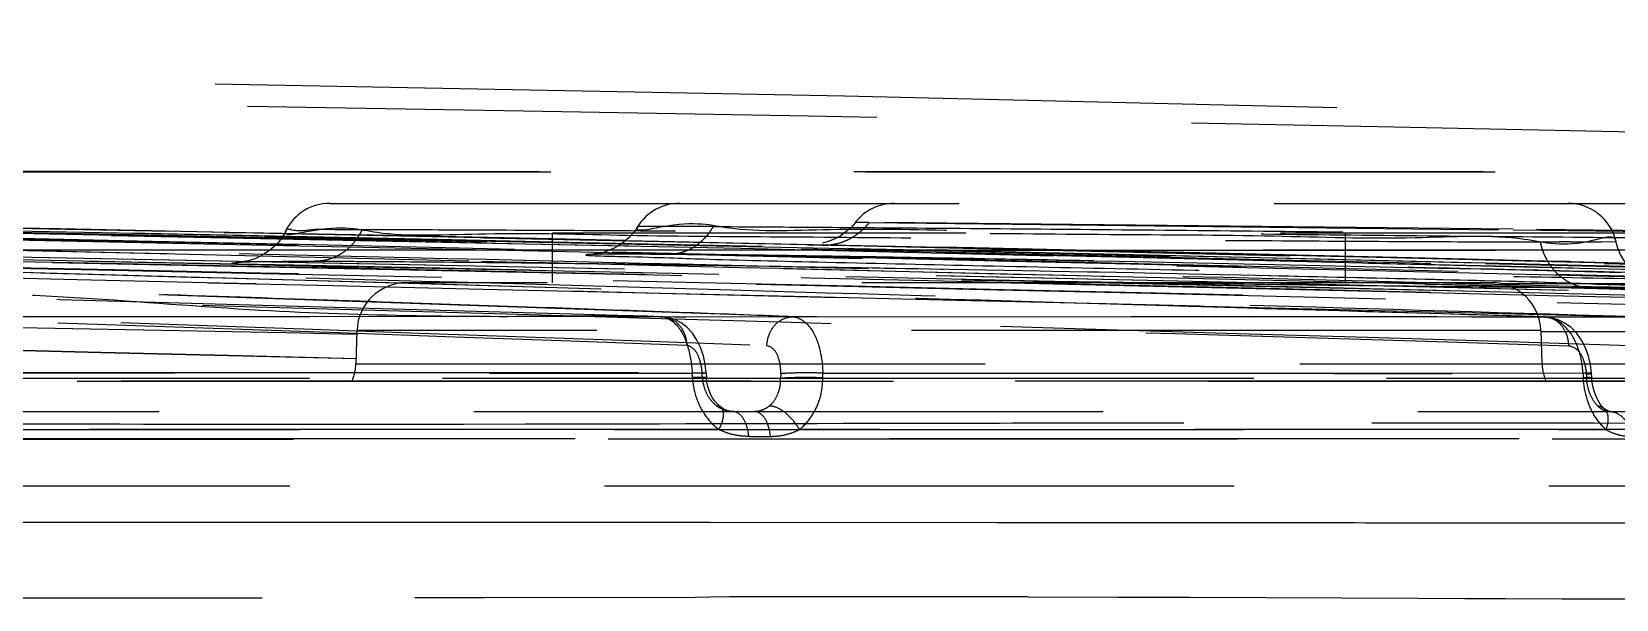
# Model space of a CAD drawing. Header units: millimetres. Extents: x 1236 to 1656, y -100 to 494.
# Drawn here: x 1505.091 to 1508.289, y 347.031 to 348.176 of the extents above; entities that cross this region are included whole.
import ezdxf

# ---------------------------------------------------------------- set-up
doc = ezdxf.new("R2010")
doc.units = ezdxf.units.MM
doc.header["$LTSCALE"] = 0.1
doc.linetypes.add('HIDDENX2', pattern=[19.05, 12.7, -6.35])
doc.layers.add('HIDDEN', color=8, linetype='HIDDENX2')

msp = doc.modelspace()

# ---------------------------------------------------------------- linework, layer by layer
at = {"layer": 'HIDDEN'}
for p, q in [((1505.6931, 347.8297), (1509.33, 347.8297)), ((1506.3229, 347.7832), (1506.314, 347.7829)), ((1506.3345, 347.7833), (1506.3229, 347.7832)), ((1506.3535, 347.7833), (1506.3345, 347.7833)), ((1506.3575, 347.7833), (1506.3535, 347.7833)), ((1506.3841, 347.7832), (1506.3575, 347.7832)), ((1506.4667, 347.7832), (1506.3841, 347.7829)), ((1506.7546, 347.7914), (1506.7533, 347.7914)), ((1506.7813, 347.7914), (1506.754, 347.791)), ((1506.7558, 347.7914), (1506.7546, 347.7914)), ((1508.081, 347.7776), (1506.7558, 347.7914)), ((1506.7813, 347.791), (1508.081, 347.7762)), ((1509.3978, 347.7613), (1508.081, 347.7776)), ((1505.7579, 347.7763), (1505.7189, 347.7763)), ((1508.881, 347.7697), (1506.1421, 347.7697)), ((1506.1421, 347.6697), (1506.1421, 347.7697)), ((1506.6851, 347.7452), (1506.6557, 347.7461)), ((1506.6625, 347.7459), (1506.666, 347.7458)), ((1506.666, 347.7458), (1506.6855, 347.7452)), ((1509.5346, 347.6778), (1506.6851, 347.7452)), ((1507.7422, 347.6697), (1507.7422, 347.7697)), ((1508.081, 347.7762), (1509.4237, 347.7609)), ((1508.1352, 347.7519), (1508.1738, 347.7518)), ((1508.1963, 347.7518), (1508.1738, 347.7518)), ((1508.1963, 347.7518), (1508.2589, 347.7521)), ((1508.2582, 347.752), (1508.2876, 347.7526)), ((1505.5269, 347.712), (1505.6615, 347.713)), ((1505.5527, 347.7124), (1505.5621, 347.7125)), ((1505.5621, 347.7125), (1505.5726, 347.7126)), ((1505.5726, 347.7126), (1505.5844, 347.7127)), ((1505.5844, 347.7127), (1505.5975, 347.7128)), ((1505.5975, 347.7128), (1505.6119, 347.7129)), ((1505.6119, 347.7129), (1505.6278, 347.7129)), ((1505.6278, 347.7129), (1505.6452, 347.7129)), ((1505.6452, 347.7129), (1505.6641, 347.7129)), ((1505.7484, 347.7127), (1505.7858, 347.7125)), ((1505.7858, 347.7125), (1505.8251, 347.7123)), ((1506.2249, 347.7273), (1506.2266, 347.7273)), ((1506.2266, 347.7273), (1506.2291, 347.7274)), ((1506.2291, 347.7274), (1506.2323, 347.7275)), ((1506.2323, 347.7275), (1506.2383, 347.7276)), ((1506.2383, 347.7276), (1506.2457, 347.7276)), ((1506.3736, 347.7272), (1506.241, 347.7277)), ((1506.2457, 347.7276), (1506.2544, 347.7277)), ((1506.2544, 347.7277), (1506.2645, 347.7277)), ((1506.2645, 347.7277), (1506.2761, 347.7277)), ((1506.2761, 347.7277), (1506.2893, 347.7277)), ((1506.2893, 347.7277), (1506.3042, 347.7277)), ((1506.3042, 347.7277), (1506.3209, 347.7276)), ((1506.3209, 347.7276), (1506.3396, 347.7275)), ((1506.3396, 347.7275), (1506.3605, 347.7273)), ((1506.3605, 347.7273), (1506.3757, 347.7272)), ((1506.4801, 347.7261), (1506.5271, 347.7255)), ((1506.5271, 347.7255), (1506.5767, 347.7249)), ((1506.5767, 347.7249), (1506.6285, 347.7241)), ((1506.6285, 347.7241), (1506.6823, 347.7233)), ((1506.6823, 347.7233), (1506.7379, 347.7225)), ((1506.7379, 347.7225), (1506.795, 347.7216)), ((1506.795, 347.7216), (1506.8535, 347.7206)), ((1506.8535, 347.7206), (1506.9132, 347.7196)), ((1506.9132, 347.7196), (1506.9739, 347.7186)), ((1506.9739, 347.7186), (1507.0353, 347.7175)), ((1507.0353, 347.7175), (1507.0975, 347.7164)), ((1507.0975, 347.7164), (1507.1601, 347.7152)), ((1507.1601, 347.7152), (1507.223, 347.714)), ((1507.223, 347.714), (1507.2862, 347.7128)), ((1507.2862, 347.7128), (1507.3494, 347.7115)), ((1505.5177, 347.7115), (1505.5212, 347.7117)), ((1505.5212, 347.7117), (1505.5255, 347.7118)), ((1505.5255, 347.7118), (1505.5308, 347.712)), ((1505.5308, 347.712), (1505.5371, 347.7121)), ((1505.5371, 347.7121), (1505.5444, 347.7123)), ((1505.5444, 347.7123), (1505.5527, 347.7124)), ((1505.8251, 347.7123), (1505.866, 347.712)), ((1505.866, 347.712), (1505.9085, 347.7116)), ((1505.9085, 347.7116), (1505.9523, 347.7112)), ((1505.9523, 347.7112), (1505.9974, 347.7108)), ((1505.9974, 347.7108), (1506.0436, 347.7103)), ((1506.0436, 347.7103), (1506.0908, 347.7098)), ((1506.0908, 347.7098), (1506.139, 347.7092)), ((1506.139, 347.7092), (1506.1879, 347.7086)), ((1506.1879, 347.7086), (1506.2376, 347.708)), ((1506.2376, 347.708), (1506.2878, 347.7074)), ((1506.2878, 347.7074), (1506.3385, 347.7067)), ((1506.3385, 347.7067), (1506.3896, 347.706)), ((1506.3896, 347.706), (1506.4411, 347.7052)), ((1506.4411, 347.7052), (1506.4928, 347.7045)), ((1506.4928, 347.7045), (1506.5446, 347.7037)), ((1506.5446, 347.7037), (1506.5965, 347.7029)), ((1506.5965, 347.7029), (1506.6483, 347.702)), ((1506.6483, 347.702), (1506.7001, 347.7012)), ((1506.7001, 347.7012), (1506.7517, 347.7003)), ((1506.7517, 347.7003), (1506.803, 347.6994)), ((1506.803, 347.6994), (1506.854, 347.6986)), ((1506.854, 347.6986), (1506.9047, 347.6977)), ((1506.9047, 347.6977), (1506.9799, 347.6963)), ((1506.9799, 347.6963), (1507.0539, 347.695)), ((1507.3494, 347.7115), (1507.4125, 347.7103)), ((1507.4125, 347.7103), (1507.4754, 347.709)), ((1507.4251, 347.6877), (1507.4893, 347.6863)), ((1507.4754, 347.709), (1507.5379, 347.7077)), ((1507.4893, 347.6863), (1507.531, 347.6854)), ((1507.5379, 347.7077), (1507.6, 347.7064)), ((1507.6117, 347.6837), (1507.6697, 347.6824)), ((1507.6697, 347.6824), (1507.7256, 347.6811)), ((1507.6922, 347.7045), (1507.7527, 347.7032)), ((1507.7256, 347.6811), (1507.7792, 347.6799)), ((1507.7527, 347.7032), (1507.8125, 347.7019)), ((1507.9291, 347.6993), (1508.0139, 347.6973)), ((1508.1225, 347.6948), (1508.2005, 347.693)), ((1506.6174, 347.6012), (1505.1406, 347.6525)), ((1508.0365, 347.6697), (1505.8478, 347.6697)), ((1507.7792, 347.6799), (1507.8306, 347.6787)), ((1507.8306, 347.6787), (1507.8797, 347.6775)), ((1507.8797, 347.6775), (1507.9265, 347.6764)), ((1507.9265, 347.6764), (1507.971, 347.6753)), ((1507.971, 347.6753), (1508.0132, 347.6742)), ((1508.0132, 347.6742), (1508.053, 347.6731)), ((1508.053, 347.6731), (1508.0906, 347.6721)), ((1509.1754, 347.6673), (1508.0573, 347.6673)), ((1508.0906, 347.6721), (1508.1258, 347.6712)), ((1508.1258, 347.6712), (1508.1587, 347.6703)), ((1508.1587, 347.6703), (1508.1893, 347.6694)), ((1508.1893, 347.6694), (1508.2177, 347.6685)), ((1508.2177, 347.6685), (1508.2438, 347.6677)), ((1508.3717, 347.6592), (1508.2374, 347.6592)), ((1508.2438, 347.6677), (1508.2676, 347.667)), ((1508.2676, 347.667), (1508.2891, 347.6663)), ((1506.3618, 347.601), (1500.2758, 347.6035)), ((1502.4783, 347.6027), (1508.1439, 347.6005)), ((1506.3633, 347.601), (1506.352, 347.6014)), ((1505.7478, 347.5732), (1505.7455, 347.5062)), ((1508.1365, 347.5732), (1505.7478, 347.5732)), ((1508.1365, 347.5732), (1508.1388, 347.5062)), ((1509.2754, 347.5708), (1508.1365, 347.5708)), ((1500.3004, 347.4898), (1506.4241, 347.4873)), ((1508.2216, 347.4868), (1502.5129, 347.489)), ((1505.7455, 347.5062), (1509.2776, 347.5062)), ((1512.2577, 347.4708), (1474.6207, 347.4708)), ((1476.6082, 347.4708), (1505.5604, 347.4708)), ((1494.4903, 347.4772), (1512.0534, 347.4772)), ((1494.8571, 347.4772), (1512.0598, 347.4772)), ((1512.1556, 347.4708), (1505.5604, 347.4708)), ((1505.5604, 347.4708), (1512.7532, 347.4708)), ((1506.4522, 347.4875), (1506.4241, 347.4873)), ((1506.4246, 347.4783), (1506.4241, 347.4873)), ((1506.4527, 347.4785), (1506.4246, 347.4783)), ((1506.4522, 347.4875), (1506.4443, 347.486)), ((1506.4447, 347.4772), (1506.4443, 347.486)), ((1506.4527, 347.4785), (1506.4447, 347.4772)), ((1506.4522, 347.4875), (1506.4527, 347.4785)), ((1506.6027, 347.4859), (1506.6026, 347.4772)), ((1506.6876, 347.4783), (1506.6876, 347.4872)), ((1508.2216, 347.4868), (1508.2221, 347.4783)), ((1508.2282, 347.4857), (1508.229, 347.4773)), ((1508.2392, 347.4785), (1508.2388, 347.4869)), ((1494.5536, 347.4097), (1512.0649, 347.4097)), ((1506.4782, 347.3733), (1502.4454, 347.3734)), ((1502.457, 347.3734), (1508.268, 347.3734)), ((1505.4622, 347.3845), (1505.5625, 347.3845)), ((1505.5625, 347.3845), (1505.6476, 347.3845)), ((1505.6476, 347.3845), (1505.904, 347.3846)), ((1505.904, 347.3846), (1505.9339, 347.3846)), ((1505.9339, 347.3846), (1505.963, 347.3846)), ((1505.963, 347.3846), (1506.0872, 347.3848)), ((1506.0872, 347.3848), (1506.1463, 347.3848)), ((1510.6135, 347.3734), (1506.6403, 347.3734)), ((1507.7955, 347.3871), (1507.8107, 347.3871)), ((1507.8107, 347.3871), (1507.9159, 347.387)), ((1507.9159, 347.387), (1507.9744, 347.387)), ((1507.9744, 347.387), (1508.2443, 347.3867)), ((1508.2443, 347.3867), (1508.3291, 347.3866)), ((1511.9031, 347.3545), (1502.4445, 347.3544)), ((1506.5384, 347.3597), (1506.582, 347.3597)), ((1502.4374, 347.2597), (1511.8036, 347.2597)), ((1505.3846, 347.1858), (1504.9551, 347.1858)), ((1505.533, 347.1858), (1505.3846, 347.1858)), ((1505.6693, 347.1858), (1505.533, 347.1858)), ((1505.8275, 347.1858), (1505.6693, 347.1858)), ((1506.0046, 347.1858), (1505.8275, 347.1858)), ((1506.2543, 347.1857), (1506.0046, 347.1858)), ((1506.4606, 347.1857), (1506.2543, 347.1857)), ((1507.0391, 347.1855), (1506.4606, 347.1857)), ((1507.0497, 347.1855), (1507.0391, 347.1855)), ((1507.101, 347.1855), (1507.0497, 347.1855)), ((1507.1847, 347.1854), (1507.101, 347.1855)), ((1507.2242, 347.1854), (1507.1847, 347.1854)), ((1507.4301, 347.1852), (1507.2242, 347.1854)), ((1507.6138, 347.1851), (1507.4301, 347.1852)), ((1507.7512, 347.185), (1507.6138, 347.1851)), ((1507.7617, 347.185), (1507.7512, 347.185)), ((1507.7826, 347.1849), (1507.7617, 347.185)), ((1507.8536, 347.1849), (1507.7826, 347.1849)), ((1507.8875, 347.1849), (1507.8536, 347.1849)), ((1507.9934, 347.1847), (1507.8875, 347.1849)), ((1508.0299, 347.1847), (1507.9934, 347.1847)), ((1508.1978, 347.1845), (1508.0299, 347.1847)), ((1508.2084, 347.1845), (1508.1978, 347.1845)), ((1508.3313, 347.1844), (1508.2084, 347.1845)), ((1505.8648, 347.0347), (1505.9077, 347.0348)), ((1505.9077, 347.0348), (1506.0051, 347.0349)), ((1506.0051, 347.0349), (1506.4306, 347.0356)), ((1506.4306, 347.0356), (1506.4593, 347.0357)), ((1507.1023, 347.0357), (1507.2822, 347.0354)), ((1507.2822, 347.0354), (1507.429, 347.0351)), ((1507.429, 347.0351), (1507.888, 347.0334)), ((1507.888, 347.0334), (1507.9833, 347.033)), ((1507.9833, 347.033), (1508.0251, 347.0328)), ((1508.0251, 347.0328), (1508.0647, 347.0327)), ((1508.0647, 347.0327), (1508.1791, 347.0322)), ((1508.1791, 347.0322), (1508.1968, 347.0321)), ((1508.1968, 347.0321), (1508.2075, 347.0321))]:
    msp.add_line(p, q, dxfattribs=at)
for points in [[(1512.4373, 347.896), (1509.6293, 347.9764), (1506.7316, 348.0459), (1503.734, 348.1034), (1500.66, 348.1472), (1497.543, 348.1759)], [(1508.1449, 347.6005), (1505.8595, 347.6678), (1503.6695, 347.7293), (1501.5749, 347.7826), (1499.5757, 347.8258), (1497.6719, 347.8581), (1495.8636, 347.8788)], [(1510.4852, 347.602), (1507.8781, 347.6671), (1505.38, 347.7274), (1502.9906, 347.7803), (1500.7101, 347.8237), (1498.5385, 347.8563), (1496.4757, 347.8776)], [(1511.341, 347.605), (1508.6715, 347.673), (1506.1135, 347.7332), (1503.6668, 347.7843), (1501.3316, 347.8254), (1499.1079, 347.856), (1496.9955, 347.8763)], [(1511.6993, 347.6071), (1509.0586, 347.6782), (1506.5213, 347.7384), (1504.0875, 347.7878), (1501.7572, 347.8267), (1499.5305, 347.8556), (1497.4073, 347.8751)], [(1511.8168, 347.6078), (1509.2942, 347.6771), (1506.8307, 347.7362), (1504.4263, 347.7853), (1502.0812, 347.8245), (1499.7953, 347.8542), (1497.5687, 347.8746)], [(1511.9974, 347.6088), (1509.6337, 347.6756), (1507.273, 347.7334), (1504.9153, 347.782), (1502.5606, 347.8216), (1500.209, 347.8521), (1497.8604, 347.8736)], [(1512.0018, 347.6089), (1509.6432, 347.6756), (1507.2871, 347.7332), (1504.9334, 347.7819), (1502.5824, 347.8214), (1500.2339, 347.852), (1497.888, 347.8735)], [(1512.0104, 347.6089), (1509.7675, 347.6726), (1507.4805, 347.7292), (1505.1497, 347.778), (1502.7749, 347.8187), (1500.3563, 347.8507), (1497.8939, 347.8735)], [(1506.3147, 347.7824), (1506.3063, 347.7708), (1506.2969, 347.7605), (1506.2869, 347.7518), (1506.2763, 347.7444), (1506.2657, 347.7385), (1506.2556, 347.7343), (1506.2466, 347.7313), (1506.2395, 347.7295), (1506.234, 347.7285), (1506.2302, 347.7279), (1506.2277, 347.7276), (1506.2259, 347.7274), (1506.2248, 347.7273), (1506.2242, 347.7273), (1506.224, 347.7272)], [(1506.7536, 347.7911), (1506.7441, 347.7805), (1506.7336, 347.7714), (1506.7224, 347.7637), (1506.7108, 347.7574), (1506.6988, 347.7526), (1506.6869, 347.7493)], [(1505.6049, 347.7749), (1505.5975, 347.7625), (1505.5893, 347.7517), (1505.5806, 347.7426), (1505.5714, 347.7348), (1505.5621, 347.7283), (1505.5526, 347.723), (1505.5435, 347.7188), (1505.5354, 347.7159), (1505.5285, 347.714), (1505.5234, 347.7128), (1505.5198, 347.7121), (1505.5171, 347.7117), (1505.5155, 347.7115), (1505.5144, 347.7114), (1505.5138, 347.7113), (1505.5137, 347.7113), (1505.5139, 347.7113), (1505.5144, 347.7114), (1505.5153, 347.7114), (1505.5164, 347.7115), (1505.5177, 347.7115)], [(1506.6572, 347.7462), (1506.6632, 347.7462), (1506.6798, 347.746), (1506.7067, 347.7456), (1506.7442, 347.7449), (1506.7923, 347.7439), (1506.8506, 347.7427), (1506.9187, 347.7413), (1506.9961, 347.7397), (1507.0816, 347.7379), (1507.1742, 347.7358), (1507.273, 347.7337), (1507.3772, 347.7313), (1507.4862, 347.7289), (1507.599, 347.7263), (1507.7153, 347.7236), (1507.8342, 347.7209), (1507.955, 347.718), (1508.0769, 347.7152), (1508.1991, 347.7122), (1508.321, 347.7093)], [(1508.3841, 347.6623), (1508.3863, 347.6622), (1508.3871, 347.6621), (1508.3876, 347.662), (1508.3879, 347.662), (1508.3879, 347.662), (1508.3876, 347.6621), (1508.3868, 347.6621), (1508.3856, 347.6623), (1508.3836, 347.6626), (1508.3809, 347.6631), (1508.3771, 347.6639), (1508.372, 347.6652), (1508.3655, 347.6672), (1508.3577, 347.6701), (1508.349, 347.6743), (1508.3395, 347.6798), (1508.3299, 347.6866), (1508.3206, 347.6948), (1508.3118, 347.7043), (1508.3039, 347.715), (1508.2971, 347.7268), (1508.2917, 347.7394), (1508.2876, 347.7527)], [(1505.6641, 347.7129), (1505.6798, 347.7129), (1505.6962, 347.7129), (1505.713, 347.7128), (1505.7305, 347.7128), (1505.7484, 347.7127)], [(1506.224, 347.7272), (1506.2243, 347.7273), (1506.2249, 347.7273)], [(1506.3757, 347.7272), (1506.3949, 347.727), (1506.415, 347.7268), (1506.4359, 347.7266), (1506.4576, 347.7264), (1506.4801, 347.7261)], [(1507.0539, 347.695), (1507.1268, 347.6936), (1507.1508, 347.6931)], [(1507.1508, 347.6931), (1507.2218, 347.6917), (1507.2451, 347.6913)], [(1507.2451, 347.6913), (1507.3141, 347.6899), (1507.3367, 347.6895)], [(1507.3367, 347.6895), (1507.4033, 347.6881), (1507.4251, 347.6877)], [(1507.531, 347.6854), (1507.5918, 347.6841), (1507.6117, 347.6837)], [(1507.6, 347.7064), (1507.6616, 347.7051), (1507.6922, 347.7045)], [(1507.8125, 347.7019), (1507.9004, 347.6999), (1507.9291, 347.6993)], [(1508.0139, 347.6973), (1508.0958, 347.6955), (1508.1225, 347.6948)], [(1508.2005, 347.693), (1508.2752, 347.6912), (1508.2994, 347.6906)], [(1506.4522, 347.4875), (1506.4504, 347.5048), (1506.4467, 347.5219), (1506.4411, 347.5388), (1506.4338, 347.554), (1506.4247, 347.5677), (1506.414, 347.5794), (1506.402, 347.5887), (1506.3891, 347.5954), (1506.3761, 347.5994), (1506.3635, 347.601)], [(1508.2388, 347.487), (1508.2368, 347.5045), (1508.2328, 347.5217), (1508.2267, 347.5385), (1508.2187, 347.5537), (1508.209, 347.5674), (1508.1977, 347.579), (1508.1851, 347.5883), (1508.1717, 347.595), (1508.1582, 347.599), (1508.145, 347.6005)], [(1506.4819, 347.4184), (1506.4763, 347.4232), (1506.4709, 347.4291), (1506.466, 347.436), (1506.4617, 347.4437), (1506.4582, 347.452), (1506.4555, 347.4606), (1506.4536, 347.4695), (1506.4527, 347.4785)], [(1508.2646, 347.4153), (1508.2606, 347.4193), (1508.2563, 347.4249), (1508.252, 347.4318), (1508.2481, 347.4398), (1508.2448, 347.4487), (1508.2421, 347.4583), (1508.2402, 347.4683), (1508.2392, 347.4785)], [(1506.5066, 347.4097), (1506.5005, 347.4102), (1506.4941, 347.4119), (1506.4878, 347.4147), (1506.482, 347.4183)], [(1508.2762, 347.4097), (1508.2746, 347.4098), (1508.2721, 347.4106), (1508.2687, 347.4123), (1508.2648, 347.4152)]]:
    msp.add_lwpolyline(points, dxfattribs=at)
for centre, radius, start, end in [((1493.3698, -269.7382), 617.5703, 88.2712144, 89.5829198), ((1493.3854, -268.4518), 616.2838, 88.2696343, 89.5819234), ((1505.6931, 347.7297), 0.1, 90, 152.8891), ((1506.3987, 347.7297), 0.1, 90, 147.867), ((1506.8319, 347.7297), 0.1, 90, 141.877), ((1508.1912, 347.7297), 0.1, 13.3983, 90), ((1505.8478, 347.5697), 0.1, 90, 178), ((1508.0365, 347.5697), 0.1, 2, 90), ((1486.1866, -446.4955), 794.2528, 88.5888431, 88.8865301), ((1486.0427, -452.3401), 800.0986, 88.5888504, 88.8843634), ((1493.3247, -269.4341), 617.1245, 88.8465343, 89.0597381), ((1493.3313, -269.1329), 616.8233, 88.8465843, 89.0596112), ((1505.6456, 347.5097), 0.1, 336.8993, 358), ((1508.2388, 347.5097), 0.1, 182, 203.099), ((1506.8022, 76.6046), 270.4313, 89.936436, 90.072665)]:
    msp.add_arc(centre, radius, start, end, dxfattribs=at)
for points, knots in [([(1475.0491, 347.8948), (1478.1135, 347.9716), (1484.2434, 348.0868), (1493.4397, 348.1443), (1502.6359, 348.0868), (1508.7658, 347.9716), (1511.8302, 347.8948)], [0, 0, 0, 0, 0.25, 0.5, 0.75, 1, 1, 1, 1]), ([(1493.4391, 347.8922), (1493.8427, 347.8922), (1494.6493, 347.8924), (1495.8581, 347.8931), (1497.0639, 347.8938), (1498.2654, 347.8943), (1499.4608, 347.8944), (1501.0357, 347.8942), (1502.5928, 347.894), (1504.1228, 347.8937), (1505.2273, 347.8936), (1506.2873, 347.8935), (1507.2854, 347.8933), (1508.1996, 347.8931), (1509.0118, 347.8932), (1509.7094, 347.8933), (1510.2861, 347.8934), (1510.6899, 347.8936), (1510.9551, 347.8938), (1511.1581, 347.8939), (1511.3656, 347.8941), (1511.5703, 347.8944), (1511.7092, 347.8946), (1511.8019, 347.8948), (1511.8806, 347.8949), (1511.9706, 347.8951), (1512.0689, 347.8953), (1512.1547, 347.8954), (1512.228, 347.8956), (1512.29, 347.8957), (1512.3345, 347.8958), (1512.3646, 347.8959), (1512.383, 347.896), (1512.3986, 347.896), (1512.4116, 347.896), (1512.4207, 347.896), (1512.4267, 347.896), (1512.4302, 347.896), (1512.433, 347.896), (1512.4351, 347.896), (1512.4365, 347.896), (1512.4373, 347.896), (1512.4376, 347.896), (1512.4377, 347.896)], [0, 0, 0, 0, 0.063732, 0.127369, 0.190866, 0.254139, 0.317094, 0.379625, 0.502835, 0.562966, 0.621227, 0.677238, 0.730352, 0.778832, 0.821598, 0.85859, 0.888999, 0.912651, 0.922367, 0.930873, 0.9447, 0.955137, 0.963199, 0.966622, 0.969786, 0.975624, 0.980838, 0.985306, 0.989164, 0.992421, 0.995086, 0.996199, 0.997167, 0.997992, 0.998674, 0.999215, 0.999432, 0.999615, 0.999763, 0.999877, 0.999956, 0.999982, 1, 1, 1, 1]), ([(1511.8302, 347.8948), (1511.782, 347.8947), (1511.673, 347.8946), (1511.4994, 347.8943), (1511.2904, 347.894), (1511.0545, 347.8939), (1510.7761, 347.8937), (1510.4434, 347.8935), (1510.0335, 347.8933), (1509.5353, 347.8932), (1508.9554, 347.8932), (1508.3061, 347.8932), (1507.5972, 347.8932), (1506.8634, 347.8933), (1506.1113, 347.8935), (1505.3839, 347.8936), (1504.6656, 347.8937), (1503.9231, 347.8938), (1503.13, 347.8939), (1502.3316, 347.894), (1501.568, 347.8941), (1500.8876, 347.8942), (1500.2497, 347.8943), (1499.6504, 347.8944), (1499.0449, 347.8945), (1498.4567, 347.8945), (1497.8905, 347.8945), (1497.3821, 347.8944), (1496.9082, 347.8943), (1496.4831, 347.8942), (1496.0713, 347.8941), (1495.6791, 347.8939), (1495.2925, 347.8938), (1494.9176, 347.8936), (1494.5485, 347.8934), (1494.182, 347.8932), (1493.8123, 347.893), (1493.5637, 347.893), (1493.4393, 347.893)], [0, 0, 0, 0, 0.007865, 0.01778, 0.028328, 0.041955, 0.056264, 0.073729, 0.096226, 0.123137, 0.154999, 0.190818, 0.229056, 0.270639, 0.310512, 0.35174, 0.389304, 0.427678, 0.472863, 0.518671, 0.557925, 0.597414, 0.62966, 0.661992, 0.695165, 0.728437, 0.757945, 0.787531, 0.811366, 0.835242, 0.856876, 0.878536, 0.899228, 0.919939, 0.939685, 0.959446, 0.979719, 1, 1, 1, 1]), ([(1506.3618, 347.601), (1506.2864, 347.6041), (1506.1214, 347.6003), (1505.8518, 347.6017), (1505.5362, 347.6116), (1505.188, 347.6419), (1504.822, 347.6544), (1504.4387, 347.6679), (1504.0177, 347.6821), (1503.5358, 347.6979), (1502.9868, 347.7154), (1502.3686, 347.7343), (1501.6737, 347.7556), (1500.8964, 347.7774), (1500.0296, 347.8002), (1499.0656, 347.8231), (1497.994, 347.8452), (1496.8029, 347.8653), (1495.9677, 347.8753), (1495.5284, 347.8794)], [0, 0, 0, 0, 0.020886, 0.045648, 0.074644, 0.108252, 0.142373, 0.175979, 0.214437, 0.258965, 0.309439, 0.366477, 0.430193, 0.501884, 0.581704, 0.670234, 0.76879, 0.878402, 1, 1, 1, 1]), ([(1506.6273, 347.6009), (1506.5508, 347.604), (1506.385, 347.6102), (1506.116, 347.6198), (1505.8061, 347.6305), (1505.4511, 347.6424), (1505.0501, 347.6553), (1504.6043, 347.6698), (1504.1107, 347.6864), (1503.5511, 347.7051), (1502.9154, 347.7245), (1502.1909, 347.7469), (1501.3807, 347.77), (1500.476, 347.7944), (1499.4719, 347.819), (1498.3578, 347.8428), (1497.1221, 347.8641), (1496.2566, 347.8746), (1495.802, 347.8789)], [0, 0, 0, 0, 0.021231, 0.045963, 0.074553, 0.107144, 0.144367, 0.185681, 0.23072, 0.281188, 0.340774, 0.406927, 0.481984, 0.565314, 0.657643, 0.760226, 0.874042, 1, 1, 1, 1]), ([(1508.1439, 347.6005), (1507.8699, 347.6086), (1507.2592, 347.6268), (1506.28, 347.6555), (1505.1624, 347.6878), (1503.9282, 347.7222), (1502.5655, 347.7584), (1501.0744, 347.7949), (1499.4528, 347.8296), (1497.7012, 347.8595), (1496.4903, 347.8735), (1495.8634, 347.8788)], [0, 0, 0, 0, 0.066936, 0.149212, 0.239255, 0.339989, 0.450754, 0.572156, 0.704266, 0.846881, 1, 1, 1, 1]), ([(1496.1221, 347.8784), (1496.7408, 347.873), (1497.9367, 347.859), (1499.6685, 347.8293), (1501.2755, 347.7949), (1502.7577, 347.7586), (1504.1166, 347.7226), (1505.3514, 347.6883), (1506.4742, 347.656), (1507.4646, 347.6272), (1508.0853, 347.6088), (1508.3656, 347.6005)], [0, 0, 0, 0, 0.151541, 0.292973, 0.424288, 0.545286, 0.656171, 0.757283, 0.847871, 0.931329, 1, 1, 1, 1]), ([(1496.4755, 347.8776), (1497.0375, 347.8732), (1498.1616, 347.8623), (1499.8001, 347.8402), (1501.3911, 347.8134), (1502.8869, 347.784), (1504.3348, 347.7524), (1505.6878, 347.7209), (1506.993, 347.6892), (1508.2041, 347.6591), (1509.3679, 347.63), (1510.1126, 347.6114), (1510.4848, 347.6021)], [0, 0, 0, 0, 0.120335, 0.240664, 0.350842, 0.461011, 0.560979, 0.660907, 0.750759, 0.840507, 0.920287, 1, 1, 1, 1]), ([(1510.5885, 347.6023), (1510.2164, 347.6116), (1509.472, 347.6303), (1508.3106, 347.6595), (1507.1038, 347.6897), (1505.8067, 347.7213), (1504.4638, 347.7527), (1503.0298, 347.784), (1501.5497, 347.8132), (1499.9784, 347.8397), (1498.3615, 347.8618), (1497.2531, 347.8727), (1496.6989, 347.877)], [0, 0, 0, 0, 0.08037, 0.160806, 0.250878, 0.341052, 0.440986, 0.540952, 0.650799, 0.760646, 0.880321, 1, 1, 1, 1]), ([(1511.3409, 347.605), (1509.9069, 347.6426), (1506.8793, 347.7205), (1502.0976, 347.8211), (1498.7494, 347.8634), (1496.9954, 347.8763)], [0, 0, 0, 0, 0.299917, 0.633249, 1, 1, 1, 1]), ([(1497.1766, 347.8758), (1498.9096, 347.8628), (1502.2208, 347.8207), (1506.9549, 347.7208), (1509.9559, 347.6429), (1511.3791, 347.6052)], [0, 0, 0, 0, 0.366003, 0.699335, 1, 1, 1, 1]), ([(1497.4073, 347.8751), (1499.1099, 347.8628), (1502.4008, 347.8239), (1507.1648, 347.7292), (1510.2259, 347.649), (1511.6993, 347.6071)], [0, 0, 0, 0, 0.357344, 0.690675, 1, 1, 1, 1]), ([(1511.723, 347.6073), (1510.2589, 347.6492), (1507.2191, 347.7292), (1502.4917, 347.8235), (1499.2282, 347.8623), (1497.5408, 347.8747)], [0, 0, 0, 0, 0.309778, 0.643109, 1, 1, 1, 1]), ([(1511.8167, 347.6079), (1510.326, 347.6513), (1507.2522, 347.7322), (1502.5028, 347.8249), (1499.244, 347.8625), (1497.5686, 347.8746)], [0, 0, 0, 0, 0.313961, 0.647293, 1, 1, 1, 1]), ([(1497.6767, 347.8742), (1499.3394, 347.8621), (1502.5755, 347.8245), (1507.2949, 347.7321), (1510.3515, 347.6514), (1511.835, 347.6079)], [0, 0, 0, 0, 0.352257, 0.685588, 1, 1, 1, 1]), ([(1497.8604, 347.8736), (1499.4272, 347.8623), (1502.5649, 347.8275), (1507.2774, 347.7393), (1510.4228, 347.6563), (1511.9974, 347.6088)], [0, 0, 0, 0, 0.332426, 0.665759, 1, 1, 1, 1]), ([(1512.002, 347.6089), (1510.4305, 347.6563), (1507.2909, 347.7392), (1502.586, 347.8274), (1499.4528, 347.8621), (1497.888, 347.8735)], [0, 0, 0, 0, 0.334113, 0.667441, 1, 1, 1, 1]), ([(1506.4134, 347.543), (1505.1653, 347.589), (1502.7136, 347.6709), (1499.1027, 347.7721), (1496.7396, 347.8096), (1495.5804, 347.8214)], [0, 0, 0, 0, 0.345747, 0.679093, 1, 1, 1, 1]), ([(1495.7496, 347.821), (1496.909, 347.8089), (1499.2714, 347.7711), (1502.8796, 347.6698), (1505.3284, 347.5885), (1506.5746, 347.5429)], [0, 0, 0, 0, 0.321217, 0.65454, 1, 1, 1, 1]), ([(1495.9125, 347.8209), (1497.2288, 347.8082), (1499.9099, 347.7696), (1504.0031, 347.6658), (1506.78, 347.5866), (1508.1925, 347.5426)], [0, 0, 0, 0, 0.321507, 0.654857, 1, 1, 1, 1]), ([(1508.3155, 347.5426), (1506.9082, 347.5863), (1504.1408, 347.665), (1500.0599, 347.7686), (1497.386, 347.8075), (1496.0725, 347.8204)], [0, 0, 0, 0, 0.344905, 0.678229, 1, 1, 1, 1]), ([(1510.5263, 347.5443), (1508.9175, 347.5867), (1505.7522, 347.6635), (1501.0829, 347.7674), (1498.022, 347.8066), (1496.5178, 347.8199)], [0, 0, 0, 0, 0.344576, 0.677922, 1, 1, 1, 1]), ([(1496.656, 347.8193), (1498.1481, 347.8059), (1501.1836, 347.7667), (1505.813, 347.6632), (1508.9505, 347.5867), (1510.5449, 347.5446)], [0, 0, 0, 0, 0.32224, 0.655564, 1, 1, 1, 1]), ([(1497.0296, 347.8187), (1498.5663, 347.8065), (1501.697, 347.7691), (1506.4784, 347.6714), (1509.7231, 347.592), (1511.374, 347.5474)], [0, 0, 0, 0, 0.321331, 0.654667, 1, 1, 1, 1]), ([(1511.3431, 347.5476), (1509.7091, 347.5922), (1506.4973, 347.6715), (1501.7636, 347.7685), (1498.6636, 347.8059), (1497.1417, 347.8182)], [0, 0, 0, 0, 0.345234, 0.678561, 1, 1, 1, 1]), ([(1511.7226, 347.5492), (1510.1351, 347.5944), (1506.9599, 347.6786), (1502.1967, 347.7662), (1499.0211, 347.8057), (1497.4334, 347.8172)], [0, 0, 0, 0, 0.333376, 0.666709, 1, 1, 1, 1]), ([(1497.5145, 347.8165), (1499.0907, 347.8036), (1502.2429, 347.7664), (1506.9704, 347.6772), (1510.1215, 347.5954), (1511.6968, 347.5489)], [0, 0, 0, 0, 0.333361, 0.666693, 1, 1, 1, 1]), ([(1497.5886, 347.8169), (1499.1718, 347.8046), (1502.3382, 347.7684), (1507.0875, 347.6794), (1510.2534, 347.597), (1511.8363, 347.55)], [0, 0, 0, 0, 0.333299, 0.666632, 1, 1, 1, 1]), ([(1511.8123, 347.55), (1510.2399, 347.5961), (1507.0947, 347.6796), (1502.3759, 347.7674), (1499.2296, 347.8049), (1497.6563, 347.8164)], [0, 0, 0, 0, 0.33331, 0.666643, 1, 1, 1, 1]), ([(1505.6041, 347.7753), (1505.597, 347.7614), (1505.713, 347.7911), (1505.7962, 347.7598), (1506.0379, 347.7729), (1506.3055, 347.7636), (1506.6328, 347.7626), (1506.9773, 347.7589), (1507.3211, 347.7564), (1507.6381, 347.7541), (1507.9065, 347.7526), (1508.0667, 347.752), (1508.1352, 347.7519)], [0, 0, 0, 0, 0.018414, 0.072841, 0.159464, 0.272197, 0.403103, 0.542957, 0.681906, 0.810175, 0.91875, 1, 1, 1, 1]), ([(1505.7189, 347.7763), (1505.6979, 347.7763), (1505.6618, 347.7795), (1505.629, 347.7712), (1505.6061, 347.7792), (1505.6041, 347.7753)], [0, 0, 0, 0, 0.550011, 0.885367, 1, 1, 1, 1]), ([(1508.8423, 347.7557), (1508.774, 347.7562), (1508.6144, 347.7573), (1508.3468, 347.7596), (1508.0304, 347.7626), (1507.6871, 347.7659), (1507.3429, 347.7701), (1507.0156, 347.7716), (1506.7486, 347.7809), (1506.5053, 347.7684), (1506.4248, 347.7986), (1506.3057, 347.7697), (1506.314, 347.7829)], [0, 0, 0, 0, 0.080977, 0.189379, 0.317556, 0.456482, 0.596367, 0.727347, 0.840189, 0.926944, 0.981503, 1, 1, 1, 1]), ([(1506.3736, 347.7272), (1506.3758, 347.7272), (1506.3802, 347.7272), (1506.3892, 347.7279), (1506.4006, 347.73), (1506.4139, 347.7344), (1506.4267, 347.7408), (1506.4386, 347.7492), (1506.4476, 347.7575), (1506.4542, 347.7649), (1506.4588, 347.7706), (1506.4629, 347.7767), (1506.4655, 347.7808), (1506.4667, 347.7829)], [0, 0, 0, 0, 0.057962, 0.116886, 0.237165, 0.360164, 0.485324, 0.613254, 0.742501, 0.807292, 0.871934, 0.936236, 1, 1, 1, 1]), ([(1506.4667, 347.7829), (1506.535, 347.7826), (1506.6945, 347.7815), (1506.962, 347.7795), (1507.278, 347.7767), (1507.6207, 347.7736), (1507.9649, 347.7693), (1508.2898, 347.768), (1508.5625, 347.7577), (1508.7906, 347.7721), (1508.8994, 347.7377), (1508.9892, 347.7709), (1508.9933, 347.7557)], [0, 0, 0, 0, 0.081087, 0.189475, 0.317561, 0.456359, 0.596113, 0.726993, 0.839786, 0.926567, 0.981253, 1, 1, 1, 1]), ([(1506.6851, 347.7453), (1506.6873, 347.7452), (1506.6918, 347.7452), (1506.7008, 347.7457), (1506.7121, 347.7473), (1506.7254, 347.7509), (1506.7384, 347.756), (1506.7507, 347.7629), (1506.7621, 347.7711), (1506.7708, 347.7789), (1506.777, 347.7857), (1506.7799, 347.7892), (1506.7813, 347.791)], [0, 0, 0, 0, 0.059948, 0.12067, 0.243909, 0.368831, 0.49464, 0.622348, 0.749771, 0.875992, 0.938347, 1, 1, 1, 1]), ([(1505.7579, 347.7763), (1505.7568, 347.774), (1505.7545, 347.7694), (1505.7492, 347.7606), (1505.7415, 347.75), (1505.7305, 347.7386), (1505.7179, 347.7289), (1505.7042, 347.7213), (1505.69, 347.7161), (1505.6757, 347.7133), (1505.6661, 347.7128), (1505.6615, 347.713)], [0, 0, 0, 0, 0.062659, 0.125906, 0.253377, 0.384258, 0.514157, 0.641931, 0.766753, 0.885253, 1, 1, 1, 1]), ([(1508.2885, 347.7529), (1508.2848, 347.7683), (1508.1938, 347.7354), (1508.0858, 347.7697), (1507.8569, 347.7553), (1507.5841, 347.7652), (1507.2589, 347.7661), (1506.9143, 347.7698), (1506.5713, 347.7722), (1506.2547, 347.7743), (1505.9866, 347.7757), (1505.8265, 347.7763), (1505.7579, 347.7763)], [0, 0, 0, 0, 0.01877, 0.073454, 0.160204, 0.272932, 0.403725, 0.543396, 0.682148, 0.810255, 0.918742, 1, 1, 1, 1]), ([(1506.6583, 347.7463), (1506.6825, 347.7462), (1506.7619, 347.7444), (1506.9236, 347.7414), (1507.1651, 347.7361), (1507.4701, 347.7293), (1507.8176, 347.7213), (1508.1833, 347.7127), (1508.5432, 347.7039), (1508.8735, 347.6956), (1509.1513, 347.6885), (1509.3567, 347.683), (1509.4671, 347.68), (1509.5076, 347.6788)], [0, 0, 0, 0, 0.025487, 0.083559, 0.170262, 0.279719, 0.404709, 0.53609, 0.66476, 0.783723, 0.883782, 0.95731, 1, 1, 1, 1]), ([(1508.1352, 347.7518), (1508.1359, 347.7488), (1508.1373, 347.7428), (1508.1402, 347.7338), (1508.1437, 347.725), (1508.148, 347.7163), (1508.153, 347.7079), (1508.1588, 347.6998), (1508.1652, 347.6923), (1508.1744, 347.6831), (1508.1847, 347.6754), (1508.1958, 347.6692), (1508.2041, 347.6655), (1508.2125, 347.6627), (1508.2209, 347.6607), (1508.2292, 347.6595), (1508.2347, 347.6592), (1508.2374, 347.6592)], [0, 0, 0, 0, 0.061993, 0.125132, 0.189129, 0.253743, 0.320125, 0.386622, 0.452907, 0.518688, 0.647789, 0.710905, 0.772769, 0.831579, 0.889075, 0.94524, 1, 1, 1, 1]), ([(1512.6555, 347.738), (1512.6554, 347.738), (1512.6551, 347.738), (1512.6543, 347.738), (1512.6529, 347.7381), (1512.6508, 347.7381), (1512.648, 347.7381), (1512.6445, 347.7381), (1512.6385, 347.7381), (1512.6294, 347.738), (1512.6164, 347.738), (1512.6008, 347.738), (1512.5824, 347.7379), (1512.5523, 347.7379), (1512.5078, 347.7378), (1512.4459, 347.7376), (1512.3726, 347.7374), (1512.2869, 347.7373), (1512.1886, 347.7371), (1512.0986, 347.7369), (1512.0199, 347.7368), (1511.927, 347.7366), (1511.7875, 347.7364), (1511.5812, 347.7361), (1511.3716, 347.7359), (1511.1662, 347.7357), (1510.8966, 347.7356), (1510.4847, 347.7354), (1509.8958, 347.7352), (1509.1823, 347.7351), (1508.3518, 347.7351), (1507.4177, 347.7352), (1506.4002, 347.7354), (1505.3225, 347.7355), (1504.2025, 347.7357), (1502.6558, 347.7359), (1501.0845, 347.7362), (1499.4975, 347.7364), (1498.2948, 347.7363), (1497.0864, 347.7358), (1495.8734, 347.7351), (1494.6572, 347.7344), (1493.8454, 347.7342), (1493.4392, 347.7342)], [0, 0, 0, 0, 0.000018, 0.000044, 0.000122, 0.000234, 0.00038, 0.000561, 0.000776, 0.001311, 0.001985, 0.002801, 0.003758, 0.004858, 0.007491, 0.01071, 0.014522, 0.018937, 0.024088, 0.029858, 0.032987, 0.036376, 0.044374, 0.054763, 0.068576, 0.077093, 0.086843, 0.110664, 0.141389, 0.178788, 0.222043, 0.271058, 0.324611, 0.3809, 0.439303, 0.499452, 0.622372, 0.684611, 0.747218, 0.810128, 0.873273, 0.936586, 1, 1, 1, 1]), ([(1493.4395, 347.7352), (1493.8474, 347.7352), (1494.6623, 347.7354), (1495.8824, 347.7359), (1497.0978, 347.7364), (1498.307, 347.7367), (1499.5099, 347.7366), (1501.1, 347.7364), (1503.0528, 347.7361), (1504.9696, 347.7358), (1506.4407, 347.7356), (1507.4612, 347.7354), (1508.2623, 347.7353), (1508.8535, 347.7353), (1509.2564, 347.7353), (1509.6294, 347.7354), (1509.9704, 347.7354), (1510.2781, 347.7355), (1510.6231, 347.7356), (1510.9805, 347.7358), (1511.3329, 347.736), (1511.5988, 347.7363), (1511.7998, 347.7366), (1511.9557, 347.7368), (1512.0835, 347.7371), (1512.1937, 347.7373), (1512.3152, 347.7376), (1512.4379, 347.7378), (1512.5504, 347.738), (1512.618, 347.7381), (1512.6481, 347.7382), (1512.6556, 347.7382)], [0, 0, 0, 0, 0.063689, 0.12722, 0.190484, 0.253422, 0.316005, 0.378287, 0.501663, 0.620872, 0.677539, 0.731322, 0.780187, 0.802618, 0.82362, 0.843074, 0.860853, 0.87686, 0.891117, 0.91471, 0.932661, 0.94612, 0.956222, 0.964048, 0.970467, 0.976161, 0.981256, 0.989445, 0.995302, 0.998822, 1, 1, 1, 1]), ([(1505.6615, 347.713), (1505.7308, 347.7129), (1505.8937, 347.7119), (1506.1689, 347.7091), (1506.4979, 347.7045), (1506.8584, 347.6986), (1507.2245, 347.6918), (1507.5779, 347.6846), (1507.8757, 347.6775), (1508.1526, 347.6713), (1508.2557, 347.6661), (1508.4325, 347.6628), (1508.3815, 347.6593), (1508.3717, 347.6592)], [0, 0, 0, 0, 0.075125, 0.176369, 0.298126, 0.431607, 0.566547, 0.695871, 0.81041, 0.901729, 0.962961, 0.989351, 1, 1, 1, 1]), ([(1506.241, 347.7277), (1506.231, 347.7276), (1506.1807, 347.7249), (1506.3509, 347.7212), (1506.4522, 347.7167), (1506.725, 347.7105), (1507.0212, 347.7036), (1507.3749, 347.6962), (1507.7423, 347.6888), (1508.1044, 347.6819), (1508.4348, 347.6759), (1508.7108, 347.6712), (1508.8739, 347.6686), (1508.9433, 347.6677)], [0, 0, 0, 0, 0.010832, 0.036072, 0.095704, 0.18571, 0.300049, 0.429869, 0.565787, 0.700264, 0.82287, 0.924719, 1, 1, 1, 1]), ([(1509.0755, 347.6664), (1509.0855, 347.6664), (1509.1358, 347.668), (1508.965, 347.6721), (1508.8639, 347.6764), (1508.5916, 347.6833), (1508.2964, 347.6908), (1507.944, 347.699), (1507.5776, 347.707), (1507.2158, 347.7142), (1506.8848, 347.7202), (1506.6075, 347.7246), (1506.4434, 347.7266), (1506.3736, 347.7272)], [0, 0, 0, 0, 0.010789, 0.036138, 0.095877, 0.185787, 0.299668, 0.428995, 0.56451, 0.69887, 0.821777, 0.924133, 1, 1, 1, 1]), ([(1508.2374, 347.6592), (1508.1682, 347.6595), (1508.0055, 347.6609), (1507.7302, 347.6639), (1507.4003, 347.6682), (1507.0384, 347.6735), (1506.6707, 347.6795), (1506.316, 347.6859), (1506.018, 347.6925), (1505.7424, 347.6982), (1505.6398, 347.7038), (1505.4663, 347.707), (1505.5169, 347.7118), (1505.5269, 347.712)], [0, 0, 0, 0, 0.074902, 0.176158, 0.29815, 0.432163, 0.56775, 0.697554, 0.812216, 0.902999, 0.963437, 0.989239, 1, 1, 1, 1]), ([(1506.3618, 347.601), (1506.373, 347.6006), (1506.3981, 347.5838), (1506.4174, 347.5412), (1506.4233, 347.5065), (1506.4241, 347.4873)], [0, 0, 0, 0, 0.244636, 0.583578, 1, 1, 1, 1]), ([(1506.3618, 347.601), (1506.3705, 347.601), (1506.3886, 347.5954), (1506.408, 347.5733), (1506.4129, 347.5534), (1506.4131, 347.543)], [0, 0, 0, 0, 0.307549, 0.631383, 1, 1, 1, 1]), ([(1506.5748, 347.5429), (1506.5752, 347.5528), (1506.5801, 347.5721), (1506.5991, 347.5947), (1506.618, 347.6009), (1506.6273, 347.6009)], [0, 0, 0, 0, 0.347475, 0.67364, 1, 1, 1, 1]), ([(1510.4848, 347.6021), (1510.2671, 347.6016), (1509.7671, 347.601), (1508.891, 347.6005), (1507.8229, 347.6004), (1507.037, 347.6007), (1506.6273, 347.6009)], [0, 0, 0, 0, 0.169289, 0.388831, 0.681368, 1, 1, 1, 1]), ([(1506.6273, 347.6009), (1506.6386, 347.6005), (1506.6635, 347.5839), (1506.6822, 347.5412), (1506.6874, 347.5064), (1506.6876, 347.4872)], [0, 0, 0, 0, 0.245655, 0.580428, 1, 1, 1, 1]), ([(1508.1439, 347.6005), (1508.1521, 347.6005), (1508.1696, 347.5946), (1508.1876, 347.5723), (1508.1921, 347.5528), (1508.1923, 347.5426)], [0, 0, 0, 0, 0.297884, 0.628751, 1, 1, 1, 1]), ([(1508.2216, 347.4868), (1508.2207, 347.506), (1508.2134, 347.5418), (1508.1873, 347.5855), (1508.1575, 347.6001), (1508.1439, 347.6005)], [0, 0, 0, 0, 0.388359, 0.724721, 1, 1, 1, 1]), ([(1506.4446, 347.4856), (1506.4438, 347.4955), (1506.4409, 347.5129), (1506.4312, 347.5347), (1506.4189, 347.5423), (1506.4134, 347.543)], [0, 0, 0, 0, 0.430264, 0.758201, 1, 1, 1, 1]), ([(1506.5746, 347.5429), (1506.58, 347.5423), (1506.592, 347.5346), (1506.6005, 347.5127), (1506.6023, 347.4954), (1506.6026, 347.4855)], [0, 0, 0, 0, 0.23897, 0.564078, 1, 1, 1, 1]), ([(1508.1925, 347.5426), (1508.1987, 347.5419), (1508.2124, 347.5349), (1508.2242, 347.513), (1508.2274, 347.4955), (1508.2282, 347.4857)], [0, 0, 0, 0, 0.262287, 0.590055, 1, 1, 1, 1]), ([(1506.4246, 347.4783), (1506.4255, 347.4644), (1506.4307, 347.4371), (1506.4491, 347.4006), (1506.4679, 347.3812), (1506.4782, 347.3734)], [0, 0, 0, 0, 0.343375, 0.679131, 1, 1, 1, 1]), ([(1506.4447, 347.4772), (1506.4453, 347.4697), (1506.4484, 347.455), (1506.4585, 347.4354), (1506.4686, 347.4249), (1506.4742, 347.4207)], [0, 0, 0, 0, 0.345463, 0.680515, 1, 1, 1, 1]), ([(1506.5794, 347.4207), (1506.5845, 347.4249), (1506.5934, 347.4356), (1506.6013, 347.4553), (1506.6028, 347.4698), (1506.6026, 347.4772)], [0, 0, 0, 0, 0.31358, 0.649075, 1, 1, 1, 1]), ([(1506.6026, 347.4772), (1506.61, 347.478), (1506.6278, 347.4788), (1506.6561, 347.4792), (1506.677, 347.4788), (1506.6876, 347.4783)], [0, 0, 0, 0, 0.262053, 0.627221, 1, 1, 1, 1]), ([(1506.6876, 347.4872), (1506.6777, 347.4876), (1506.6576, 347.488), (1506.6292, 347.4876), (1506.6109, 347.4868), (1506.6027, 347.4859)], [0, 0, 0, 0, 0.351295, 0.711442, 1, 1, 1, 1]), ([(1506.6403, 347.3734), (1506.6502, 347.3812), (1506.668, 347.4008), (1506.6842, 347.4375), (1506.6876, 347.4646), (1506.6876, 347.4783)], [0, 0, 0, 0, 0.318692, 0.654145, 1, 1, 1, 1]), ([(1506.6876, 347.4872), (1506.9133, 347.4871), (1507.3483, 347.4869), (1507.9802, 347.4868), (1508.565, 347.4868), (1509.0219, 347.4869), (1509.3577, 347.4871), (1509.6492, 347.4872), (1510.0574, 347.4875), (1510.3899, 347.488), (1510.5882, 347.4883)], [0, 0, 0, 0, 0.173571, 0.334586, 0.486, 0.623288, 0.686035, 0.744265, 0.847452, 1, 1, 1, 1]), ([(1508.228, 347.4857), (1508.2314, 347.4859), (1508.2418, 347.486), (1508.2311, 347.4882), (1508.2264, 347.487), (1508.2216, 347.4868)], [0, 0, 0, 0, 0.379411, 0.455512, 1, 1, 1, 1]), ([(1508.268, 347.3734), (1508.259, 347.3814), (1508.2428, 347.4014), (1508.2274, 347.4377), (1508.2229, 347.4645), (1508.222, 347.4783)], [0, 0, 0, 0, 0.308777, 0.647461, 1, 1, 1, 1]), ([(1508.2221, 347.4783), (1508.2268, 347.4785), (1508.2312, 347.4793), (1508.2426, 347.4779), (1508.2321, 347.4775), (1508.2288, 347.4772)], [0, 0, 0, 0, 0.526407, 0.624655, 1, 1, 1, 1]), ([(1508.2515, 347.4207), (1508.2471, 347.4251), (1508.2393, 347.4361), (1508.2315, 347.4554), (1508.2292, 347.4698), (1508.2288, 347.4772)], [0, 0, 0, 0, 0.300728, 0.642444, 1, 1, 1, 1]), ([(1506.4819, 347.4184), (1506.4812, 347.4189), (1506.4797, 347.4198), (1506.477, 347.4206), (1506.4751, 347.4207), (1506.4742, 347.4208)], [0, 0, 0, 0, 0.314499, 0.644413, 1, 1, 1, 1]), ([(1506.5064, 347.4097), (1506.5027, 347.4097), (1506.4951, 347.4106), (1506.4841, 347.4143), (1506.4774, 347.4184), (1506.4742, 347.4207)], [0, 0, 0, 0, 0.319014, 0.655155, 1, 1, 1, 1]), ([(1506.4782, 347.3734), (1506.4814, 347.3796), (1506.486, 347.391), (1506.4886, 347.4069), (1506.4849, 347.4162), (1506.4819, 347.4184)], [0, 0, 0, 0, 0.438792, 0.768171, 1, 1, 1, 1]), ([(1506.5384, 347.3597), (1506.5377, 347.3684), (1506.5342, 347.3841), (1506.5239, 347.4032), (1506.5118, 347.4097), (1506.5064, 347.4097)], [0, 0, 0, 0, 0.413165, 0.748437, 1, 1, 1, 1]), ([(1506.582, 347.3597), (1506.5812, 347.3684), (1506.5778, 347.3841), (1506.5674, 347.4032), (1506.5551, 347.4097), (1506.5498, 347.4097)], [0, 0, 0, 0, 0.412818, 0.747218, 1, 1, 1, 1]), ([(1506.5794, 347.4207), (1506.5766, 347.4184), (1506.5706, 347.4144), (1506.5605, 347.4105), (1506.5534, 347.4097), (1506.5499, 347.4097)], [0, 0, 0, 0, 0.341375, 0.671248, 1, 1, 1, 1]), ([(1506.6403, 347.3734), (1506.6353, 347.3823), (1506.6233, 347.3983), (1506.6027, 347.4152), (1506.5864, 347.4213), (1506.5794, 347.4208)], [0, 0, 0, 0, 0.385798, 0.737718, 1, 1, 1, 1]), ([(1508.268, 347.3734), (1508.2709, 347.3806), (1508.2745, 347.3942), (1508.2691, 347.4146), (1508.2572, 347.4201), (1508.2515, 347.4208)], [0, 0, 0, 0, 0.399633, 0.708916, 1, 1, 1, 1]), ([(1508.2515, 347.4207), (1508.2539, 347.4185), (1508.2589, 347.4145), (1508.2673, 347.4106), (1508.2731, 347.4097), (1508.2759, 347.4097)], [0, 0, 0, 0, 0.36097, 0.696163, 1, 1, 1, 1]), ([(1508.2759, 347.4097), (1508.2827, 347.4097), (1508.2973, 347.4045), (1508.3126, 347.3854), (1508.3175, 347.3688), (1508.3186, 347.3597)], [0, 0, 0, 0, 0.287091, 0.610796, 1, 1, 1, 1]), ([(1498.9715, 347.386), (1499.2498, 347.3861), (1499.6668, 347.3861), (1500.2222, 347.3853), (1500.7748, 347.3842), (1501.3256, 347.3833), (1501.8744, 347.3841), (1502.4183, 347.3856), (1503.0928, 347.3879), (1503.8942, 347.3874), (1504.6829, 347.3855), (1505.2042, 347.3847), (1505.4622, 347.3845)], [0, 0, 0, 0, 0.128622, 0.192739, 0.256702, 0.384029, 0.447329, 0.510347, 0.635438, 0.759056, 0.88076, 1, 1, 1, 1]), ([(1506.1463, 347.3848), (1506.4286, 347.3853), (1506.8468, 347.3864), (1507.3965, 347.3872), (1507.6639, 347.3872), (1507.7955, 347.3871)], [0, 0, 0, 0, 0.51366, 0.760648, 1, 1, 1, 1]), ([(1506.5384, 347.3597), (1506.5313, 347.3596), (1506.5172, 347.3607), (1506.4969, 347.3653), (1506.4842, 347.3704), (1506.4782, 347.3734)], [0, 0, 0, 0, 0.345133, 0.679203, 1, 1, 1, 1]), ([(1506.5822, 347.3597), (1506.5892, 347.3597), (1506.6029, 347.3607), (1506.6225, 347.3654), (1506.6346, 347.3705), (1506.6402, 347.3734)], [0, 0, 0, 0, 0.348438, 0.682977, 1, 1, 1, 1]), ([(1508.268, 347.3734), (1508.273, 347.3705), (1508.2837, 347.3654), (1508.3008, 347.3607), (1508.3127, 347.3596), (1508.3186, 347.3597)], [0, 0, 0, 0, 0.328019, 0.66326, 1, 1, 1, 1]), ([(1502.4445, 347.3544), (1503.1843, 347.3544), (1504.5248, 347.3543), (1506.3502, 347.3544), (1507.8256, 347.3545), (1509.0136, 347.3544), (1509.9593, 347.3544), (1510.6911, 347.3544), (1511.2292, 347.3542), (1511.611, 347.3545), (1511.8169, 347.3551), (1511.9032, 347.3549)], [0, 0, 0, 0, 0.234635, 0.425168, 0.578946, 0.702579, 0.801963, 0.878897, 0.934701, 0.97261, 1, 1, 1, 1]), ([(1498.5714, 347.0348), (1499.196, 347.0359), (1500.4385, 347.0368), (1501.9862, 347.0368), (1503.2106, 347.0365), (1503.9656, 347.0361), (1504.562, 347.0351), (1505.0018, 347.0343), (1505.4354, 347.0341), (1505.7224, 347.0344), (1505.8648, 347.0347)], [0, 0, 0, 0, 0.256904, 0.511089, 0.636606, 0.76055, 0.821626, 0.881952, 0.941438, 1, 1, 1, 1]), ([(1508.2075, 347.0321), (1508.3013, 347.0317), (1508.4858, 347.0312), (1508.8416, 347.031), (1509.2614, 347.0323), (1509.7348, 347.0348), (1510.168, 347.0365), (1510.5033, 347.0353), (1510.75, 347.0341), (1510.9653, 347.0336), (1511.2062, 347.0341), (1511.4643, 347.0356), (1511.6855, 347.037), (1511.8745, 347.037), (1512.0356, 347.0362), (1512.1541, 347.0359), (1512.2375, 347.0363), (1512.3084, 347.0372), (1512.3876, 347.0389), (1512.4739, 347.0408), (1512.5275, 347.0409), (1512.5529, 347.0403)], [0, 0, 0, 0, 0.064773, 0.127368, 0.245647, 0.354566, 0.454242, 0.544677, 0.586044, 0.62458, 0.693353, 0.752307, 0.802805, 0.846022, 0.882836, 0.91403, 0.927782, 0.940445, 0.962966, 0.98251, 1, 1, 1, 1])]:
    msp.add_open_spline(points, degree=3, knots=knots, dxfattribs=at)

doc.saveas('drawing.dxf')
